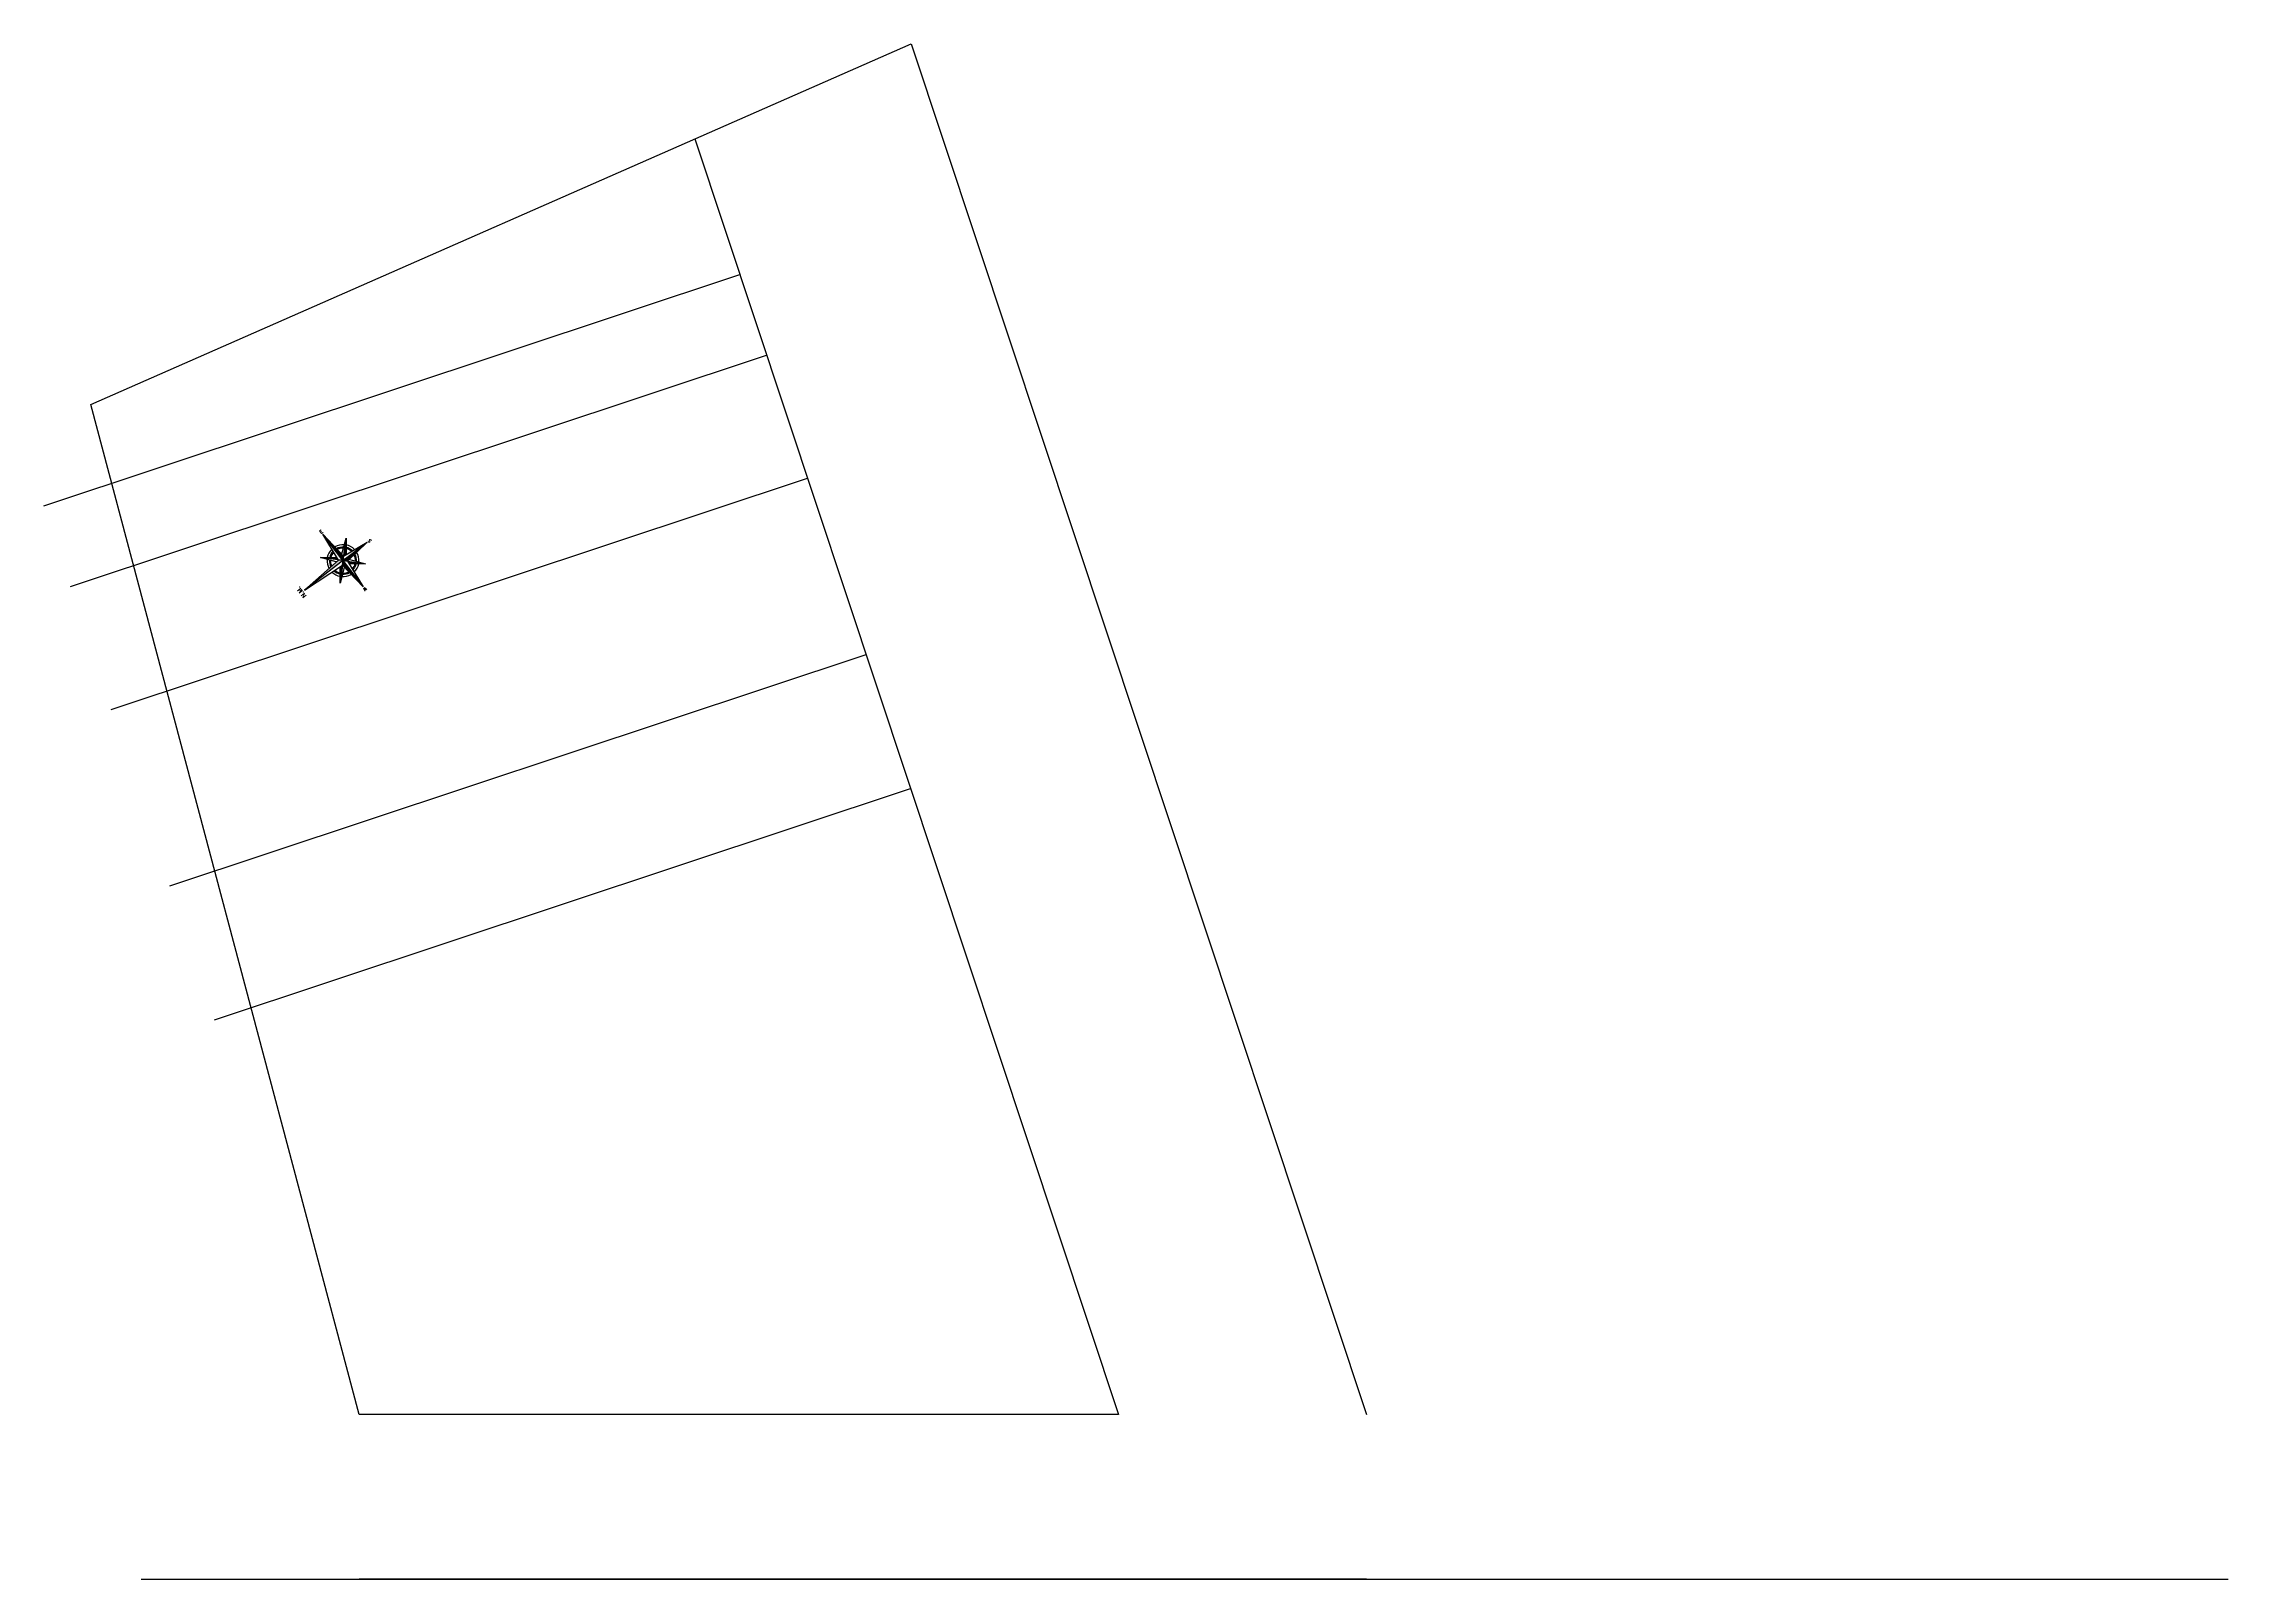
# Model space of a CAD drawing. Extents: x 1223 to 2114, y 507 to 973.
# Drawn here: x 1873.4 to 1966.2, y 899.8 to 965 of the extents above; entities that cross this region are included whole.
import ezdxf

# ---------------------------------------------------------------- set-up
doc = ezdxf.new("R2010")
doc.units = 0
doc.header["$MEASUREMENT"] = 0
doc.layers.get('0').update_dxf_attribs({"linetype": 'CONTINUOUS'})
doc.layers.add('ARQ-COTAS', color=4, linetype='CONTINUOUS')
doc.styles.add('ROMANT', font='romant.shx')

msp = doc.modelspace()

# ---------------------------------------------------------------- linework, layer by layer
at = {"color": 4}
for p, q in [((1886.15064, 943.02132), (1885.29611, 944.13929)), ((1885.29611, 944.13929), (1886.17629, 943.21337)), ((1885.9586, 943.04697), (1885.29611, 944.13929)), ((1886.05399, 943.14902), (1886.2797, 943.97971)), ((1886.15169, 943.02119), (1886.2797, 943.97971)), ((1886.2797, 943.97971), (1886.27955, 943.27442)), ((1886.24372, 943.09153), (1884.5094, 941.76591)), ((1885.9586, 943.04697), (1884.5094, 941.76591)), ((1885.86596, 942.96639), (1885.19318, 943.1492)), ((1886.15169, 943.02119), (1885.19318, 943.1492)), ((1885.19318, 943.1492), (1885.89669, 943.14905)), ((1886.34269, 942.99568), (1885.9586, 943.04697)), ((1886.15169, 943.02119), (1886.02368, 942.06267)), ((1886.22196, 942.92858), (1886.08077, 943.1133)), ((1886.125, 942.82928), (1886.17629, 943.21337)), ((1886.15064, 943.02132), (1887.17223, 943.80219)), ((1886.15064, 943.02132), (1887.00517, 941.90336)), ((1886.15169, 943.02119), (1887.11021, 942.89318)), ((1886.17629, 943.21337), (1887.17223, 943.80219)), ((1886.27952, 943.1189), (1887.11021, 942.89318)), ((1887.17223, 943.80219), (1886.34269, 942.99568)), ((1886.34269, 942.99568), (1887.00517, 941.90336)), ((1884.5094, 941.76591), (1886.12568, 942.8286)), ((1886.2494, 942.89336), (1886.02368, 942.06267)), ((1886.02368, 942.06267), (1886.02383, 942.76046)), ((1887.00517, 941.90336), (1886.125, 942.82928)), ((1886.40477, 942.89333), (1887.11021, 942.89318))]:
    msp.add_line(p, q, dxfattribs=at)
for radius, start, end in [(0.67833, 175.6807011, 208.6644327), (0.67833, 134.112662, 169.1737001), (0.57823, 177.5939693, 206.482571), (0.57823, 136.3908255, 167.2728138), (0.53526, 178.6410633, 205.2864089), (0.53526, 137.6406309, 166.2325735), (0.67833, 85.5639691, 120.7227705), (0.57823, 87.456079, 118.4537212), (0.53526, 88.4914623, 117.2089975), (0.53526, 47.0839503, 76.0638194), (0.57823, 45.8271347, 77.117277), (0.67833, 43.536401, 79.0420391), (0.53526, 358.5843007, 27.6386592), (0.57823, 357.5416516, 28.9005608), (0.67833, 355.6364133, 31.2004124), (0.67833, 226.2653299, 259.2130299), (0.57823, 228.4707172, 257.3192706), (0.53526, 229.6799739, 256.2829746), (0.67833, 265.7531736, 300.6681195), (0.57823, 267.6795886, 298.3889726), (0.53526, 268.7339614, 297.1386188), (0.53526, 317.5839568, 346.114257), (0.57823, 316.3386851, 347.1637624), (0.67833, 314.068653, 349.0813863)]:
    msp.add_arc((1886.1507, 943.02173), radius, start, end, dxfattribs=at)
for points in [[(1885.29611, 944.13929), (1886.17629, 943.21337), (1885.29611, 944.13929), (1886.15064, 943.02132)], [(1886.2797, 943.97971), (1886.17745, 943.21406), (1886.2797, 943.97971), (1886.27955, 943.27442)], [(1886.15064, 943.02132), (1884.5094, 941.76591), (1885.95834, 943.04672), (1884.5094, 941.76591)], [(1885.19318, 943.1492), (1885.95834, 943.04672), (1885.19318, 943.1492), (1885.89669, 943.14905)], [(1886.15064, 943.02132), (1887.00517, 941.90336), (1886.125, 942.82928), (1887.00517, 941.90336)], [(1887.17223, 943.80219), (1886.15064, 943.02132), (1887.17223, 943.80219), (1886.34269, 942.99568)], [(1886.3427, 942.99568), (1887.11021, 942.89318), (1886.40477, 942.89333), (1887.11021, 942.89318)], [(1886.12593, 942.82829), (1886.02368, 942.06267), (1886.02383, 942.76046), (1886.02368, 942.06267)]]:
    msp.add_solid(points, dxfattribs=at)
at = {"layer": 'ARQ-COTAS'}
for p, q in [((1875.43164, 949.65145), (1910.28993, 964.97789)), ((1910.28993, 964.97789), (1929.63488, 906.75613)), ((1901.09557, 960.93533), (1919.09733, 906.75613)), ((1873.43609, 945.34637), (1903.01026, 955.17278)), ((1874.57308, 941.92443), (1904.14724, 951.75084)), ((1886.83301, 906.75613), (1875.43164, 949.65145)), ((1876.3073, 936.705), (1905.88147, 946.53141)), ((1878.79642, 929.21359), (1908.37059, 939.03999)), ((1880.68831, 923.51966), (1910.26247, 933.34607)), ((1919.09733, 906.75613), (1886.83301, 906.75613)), ((1877.57194, 899.75613), (1966.24105, 899.75613)), ((1929.63488, 899.75613), (1886.83301, 899.75613))]:
    msp.add_line(p, q, dxfattribs=at)

# ---------------------------------------------------------------- texts
at = {"color": 4, "style": 'ROMANT'}
for s, height, rotation, p in [('E', 0.1404, 37.3930515, (1885.22558, 944.1551)), ('S', 0.13478, 127.3930515, (1887.36987, 943.85694)), ('N.M.', 0.181958, 127.4053567, (1884.60488, 941.52684)), ('W', 0.13478, 217.3930515, (1887.09586, 941.91215))]:
    msp.add_text(s, height=height, rotation=rotation, dxfattribs=at).set_placement(p)

doc.saveas('drawing.dxf')
